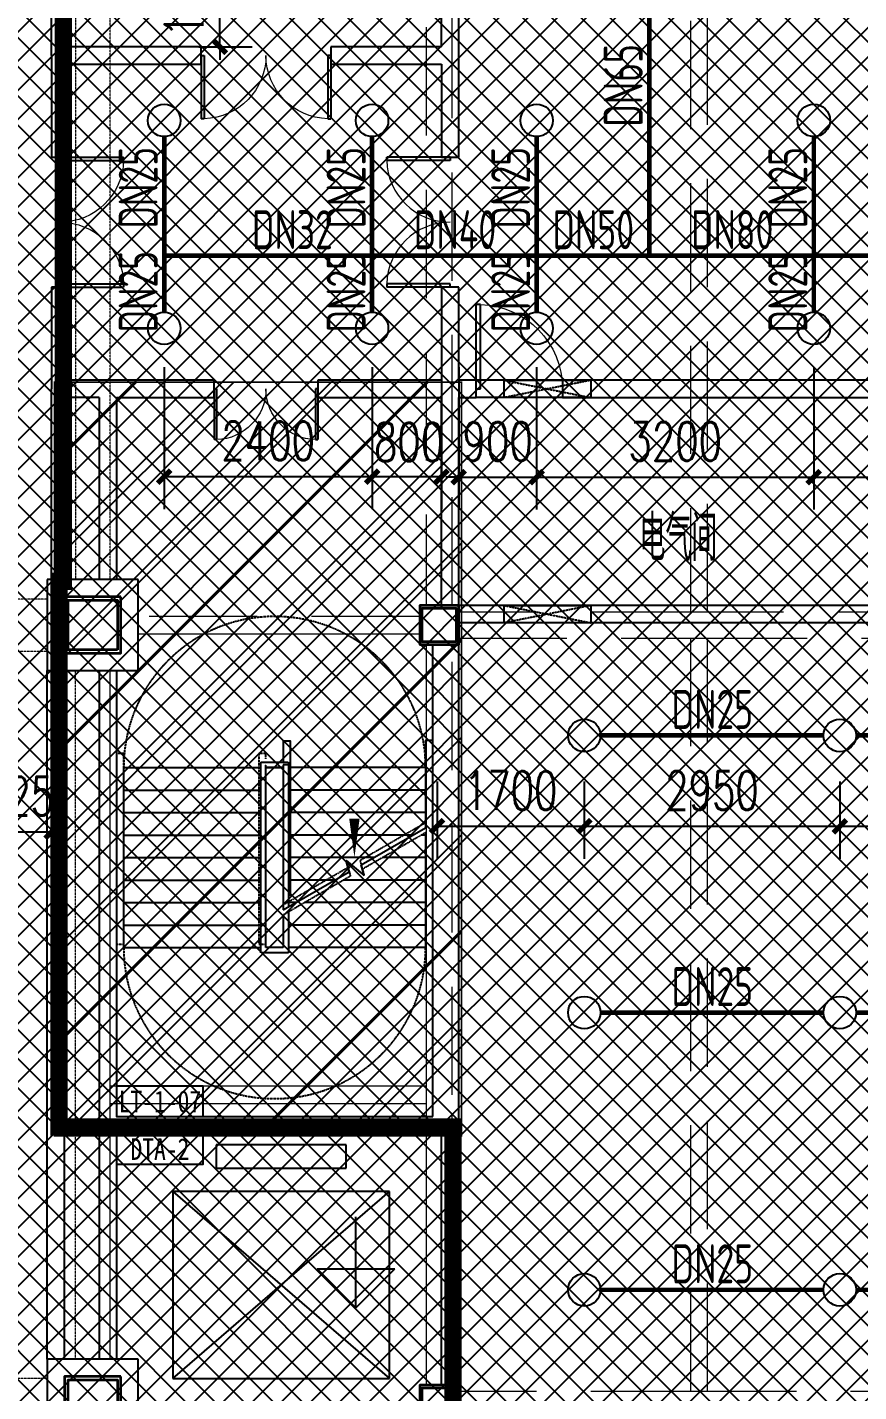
# Model space of a CAD drawing. Extents: x 6824721 to 16538177, y 2478193 to 6665639.
# Drawn here: x 8730508 to 8740108, y 2882850 to 2898601 of the extents above; entities that cross this region are included whole.
import ezdxf
from ezdxf.enums import TextEntityAlignment as Align

# ---------------------------------------------------------------- set-up
doc = ezdxf.new("R2010")
doc.units = 0
doc.header["$LTSCALE"] = 10
for name, pattern in [('__DASH', [0.35, 0.25, -0.1]), ('_DASH', [0.6, 0.4, -0.2]), ('CONTINOUS', [0]), ('DASH', [0.35, 0.25, -0.1]), ('短虚线', [187.5, 125, -62.5])]:
    doc.linetypes.add(name, pattern=pattern)
for name, color, linetype in [('0-wo', 8, 'Continuous'), ('A-BEAM', 4, 'Continuous'), ('A-DIM_SYMB', 3, 'Continuous'), ('A-STAIR', 3, 'Continuous'), ('S-梁-实线', 4, 'CONTINOUS'), ('S-梁-虚线', 4, 'DASH'), ('SRC-03F$0$A-SYMB-NUMB-T', 4, 'Continuous'), ('STAIR', 2, 'Continuous'), ('W-EQUIP_喷头', 7, 'Continuous'), ('W-PIPE-喷淋中', 6, 'Continuous'), ('W-TEXT_喷淋', 7, 'Continuous'), ('W-TWT_DIM', 3, 'Continuous'), ('WALL', 9, 'Continuous'), ('画水辅助', 6, 'Continuous')]:
    doc.layers.add(name, color=color, linetype=linetype)
doc.layers.add('钢梁', color=141, linetype='Continuous', lineweight=18)
doc.styles.add('8B2_01', font='simhei.ttf', dxfattribs={"width": 0.8})
doc.styles.add('8B2_02', font='tssdeng.shx', dxfattribs={"width": 0.7, "bigfont": 'TSSDCHN.shx'})
doc.styles.add('_TCH_DIM', font='SIMPLEX', dxfattribs={"bigfont": 'GBCBIG'})
doc.styles.add('_TCH_DIM_T3', font='SIMPLEX', dxfattribs={"width": 0.705882, "bigfont": 'GBCBIG'})
doc.styles.add('SRC-03F$0$ECADI-TXT', font='simplex.shx', dxfattribs={"bigfont": 'hztxt.shx'})
doc.dimstyles.new('_TWT_ARCH&&150', dxfattribs={"dimtxt": 446.25, "dimasz": 150, "dimexe": 375, "dimexo": 450, "dimgap": 189.375, "dimtad": 1, "dimdec": 0, "dimzin": 0, "dimdsep": 46, "dimtxsty": '_TCH_DIM_T3', "dimblk": 'ARCHTICK', "dimcen": 0.09, "dimclrt": 7, "dimazin": 2, "dimtfac": 1, "dimtdec": 0, "dimtix": 1, "dimtmove": 2, "dimatfit": 3, "dimfxl": 0, "dimtolj": 1, "dimtzin": 0, "dimarcsym": 0})

# ---------------------------------------------------------------- blocks, each defined once
blk = doc.blocks.new('SRC-03F$0$ECADI-TAG-CODE')
at = {"layer": 'SRC-03F$0$A-SYMB-NUMB-T', "color": 1}
blk.add_lwpolyline([(3.41, 8.1), (13.41, 8.1), (13.41, 4.6), (3.41, 4.6)], close=True, dxfattribs=at)
at = {"layer": 'SRC-03F$0$A-SYMB-NUMB-T', "style": 'SRC-03F$0$ECADI-TXT', "width": 0.7}
blk.add_attdef('CODE', text='', height=2.5, dxfattribs=at).set_placement((8.41, 6.35), align=Align.MIDDLE_CENTER)
blk = doc.blocks.new('A$C0426623D')
at = {"layer": 'A-BEAM'}
for points in [[(2282, -3125), (2282, -1340), (2200, -1340), (2200, -1585)], [(3925, -2090), (3925, -1335), (3843, -1335), (3843, -2137)]]:
    blk.add_lwpolyline(points, dxfattribs=at)
at = {"layer": 'A-DIM_SYMB'}
blk.add_lwpolyline([(3021, -1515, 0, 0, 0), (3021, -2685, 0, 120, 0), (3021, -2235, 0, 0, 0)], format="xyseb", dxfattribs=at)
at = {"layer": 'A-STAIR', "color": 8, "linetype": '_DASH'}
for p, q in [((357, -3725), (357, -1645)), ((357, -1645), (1940, -1645)), ((1940, -1585), (2260, -1585)), ((1940, -3785), (1940, -1585)), ((2000, -3725), (2000, -1645)), ((2000, -1645), (2200, -1645)), ((2000, -3725), (2000, -1645)), ((2200, -1645), (2000, -1645)), ((2200, -1645), (2200, -3232)), ((2200, -1645), (2200, -3232)), ((2260, -1585), (2260, -3197)), ((3843, -1645), (2260, -1645)), ((3843, -1645), (3843, -2283)), ((357, -1905), (1940, -1905)), ((3843, -1905), (2260, -1905)), ((357, -2165), (1940, -2165)), ((3843, -2165), (2260, -2165)), ((3843, -2283), (3086, -2720)), ((357, -2425), (1940, -2425)), ((3597, -2425), (2260, -2425)), ((3843, -2398), (3113, -2820)), ((3843, -2425), (3797, -2425)), ((3843, -2398), (3843, -3725)), ((357, -2685), (1940, -2685)), ((2948, -2800), (2200, -3232)), ((3147, -2685), (2260, -2685)), ((3132, -2892), (2926, -2720)), ((2926, -2720), (2974, -2900)), ((3086, -2720), (3132, -2892)), ((3843, -2685), (3347, -2685)), ((357, -2945), (1940, -2945)), ((2974, -2900), (2200, -3347)), ((2696, -2945), (2260, -2945)), ((3843, -2945), (2896, -2945)), ((357, -3205), (1940, -3205)), ((3843, -3205), (2446, -3205)), ((357, -3465), (1940, -3465)), ((2200, -3347), (2200, -3725)), ((2200, -3347), (2200, -3725)), ((2260, -3312), (2260, -3785)), ((3843, -3465), (2260, -3465)), ((357, -3725), (1940, -3725)), ((2200, -3725), (2000, -3725)), ((3843, -3725), (2260, -3725)), ((2260, -3785), (1940, -3785))]:
    blk.add_line(p, q, dxfattribs=at)
at = {"layer": 'A-STAIR'}
for p, q in [((2200, -1615), (2200, -3289)), ((2260, -1615), (2200, -1615)), ((2200, -1645), (2200, -3289)), ((2260, -1615), (2260, -3255)), ((3843, -1645), (2260, -1645)), ((3843, -1645), (3843, -2341)), ((3843, -1905), (2260, -1905)), ((3843, -2165), (2260, -2165)), ((3099, -2770), (3843, -2341)), ((3697, -2425), (2260, -2425)), ((3247, -2685), (2260, -2685)), ((2961, -2850), (2926, -2720)), ((2926, -2720), (3132, -2892)), ((3132, -2892), (3099, -2770)), ((2200, -3289), (2961, -2850)), ((2796, -2945), (2260, -2945)), ((2346, -3205), (2260, -3205))]:
    blk.add_line(p, q, dxfattribs=at)
at = {"layer": 'A-STAIR', "color": 8, "linetype": '__DASH'}
blk.add_lwpolyline([(357, -1485), (275, -1485), (275, -3685), (357, -3685)], close=True, dxfattribs=at)
for points in [[(2000, -1545), (2000, -1485), (1918, -1485), (1918, -3685), (2000, -3685), (2000, -3625)], [(2000, -3565), (2000, -1605)]]:
    blk.add_lwpolyline(points, dxfattribs=at)
at = {"layer": 'STAIR', "color": 9, "linetype": 'DASH'}
for centre, start, end in [((2100, -1645), 0, 180), ((2100, -3725), 180, 0)]:
    blk.add_arc(centre, 1743, start, end, dxfattribs=at)
at = {"layer": 'A-DIM_SYMB', "color": 7, "style": '_TCH_DIM', "width": 0.8}
blk.add_text('上', height=0.18, dxfattribs=at).set_placement((0, 0))
blk = doc.blocks.new('A$C405108C4')
at = {"color": 252, "linetype": 'DASH'}
for points in [[(28451, -49625), (27451, -49825)], [(27451, -49625), (28451, -49825)], [(28451, -52225), (27451, -52425)], [(27451, -52225), (28451, -52425)]]:
    blk.add_lwpolyline(points, dxfattribs=at)
at = {"layer": '画水辅助', "color": 4}
for points in [[(28451, -49825), (27451, -49825), (27451, -49625), (28451, -49625)], [(27451, -52225), (28451, -52225), (28451, -52425), (27451, -52425)]]:
    blk.add_lwpolyline(points, close=True, dxfattribs=at)
blk = doc.blocks.new('$DorLib2D$00000002')
for p, q in [((-0.5, 0), (-0.5, 0.4875)), ((-0.475, 0.4875), (-0.5, 0.4875)), ((-0.475, 0), (-0.475, 0.4875)), ((0.475, 0), (0.475, 0.4875)), ((0.475, 0.4875), (0.5, 0.4875)), ((0.5, 0), (0.5, 0.4875)), ((-0.5, 0), (-0.475, 0)), ((0.5, 0), (0.475, 0))]:
    blk.add_line(p, q)
at = {"lineweight": 13}
for centre, start, end in [((-0.4875, 0), 0, 88.53072), ((0.4875, 0), 91.46928, 180)]:
    blk.add_arc(centre, 0.4875, start, end, dxfattribs=at)
blk = doc.blocks.new('$DorLib2D$00000001')
for p, q in [((0.45, 0.975), (0.5, 0.975)), ((0.45, 0), (0.45, 0.975)), ((0.5, 0), (0.5, 0.975)), ((0.5, 0), (0.45, 0))]:
    blk.add_line(p, q)
at = {"lineweight": 13}
blk.add_arc((0.475, 0), 0.975, 91.4693, 180, dxfattribs=at)
blk = doc.blocks.new('jkytk')
h = blk.add_hatch()
h.set_pattern_fill('ANSI31', color=252, scale=500)
h.set_pattern_definition([(45, (8493122.4, 3120586.9), (-561.266, 561.266), [])])
h.paths.add_polyline_path([(8425439, 2903152), (8430139, 2903152), (8430139, 2894452), (8425439, 2894452)])
at = {"color": 1, "const_width": 20}
blk.add_lwpolyline([(8425439, 2903152), (8430139, 2903152), (8430139, 2894452), (8425439, 2894452)], close=True, dxfattribs=at)
at = {"layer": 'WALL', "color": 1, "const_width": 200}
for points in [[(8431489, 2940323), (8431489, 2912202), (8425539, 2912202), (8425539, 2900852), (8425489, 2900852), (8425489, 2894552), (8430039, 2894552), (8430039, 2891202)], [(8461089, 2801002), (8461089, 2837102), (8454814, 2837102), (8454814, 2833302), (8430814, 2833302), (8430814, 2846002), (8425589, 2846002), (8425389, 2846002), (8425389, 2873302), (8430939, 2873302), (8430939, 2882202), (8429789, 2882202), (8429789, 2891202), (8430039, 2891202), (8430039, 2894552), (8426089, 2894552), (8425489, 2894552), (8425489, 2900852), (8425539, 2900852), (8425539, 2912202), (8431489, 2912202), (8431489, 2936327), (8397664, 2936327)]]:
    blk.add_lwpolyline(points, dxfattribs=at)
blk = doc.blocks.new('LIANGMOBAN')
at = {"layer": 'S-梁-实线', "lineweight": 18}
blk.add_line((1861991, 169253), (1861991, 177203), dxfattribs=at)
at = {"layer": 'S-梁-虚线', "color": 8, "lineweight": 18}
for p, q in [((1861591, 186253), (1861591, 178253)), ((1861991, 178253), (1861991, 186253)), ((1861266, 178028), (1853591, 178028)), ((1853591, 177428), (1861266, 177428)), ((1861591, 169253), (1861591, 177203)), ((1861266, 169028), (1853591, 169028))]:
    blk.add_line(p, q, dxfattribs=at)
at = {"layer": '钢梁', "color": 8, "linetype": '短虚线', "lineweight": 18}
for p, q in [((1865641, 186503), (1865641, 177953)), ((1865941, 177953), (1865941, 186503)), ((1868691, 186578), (1868691, 177878)), ((1868891, 177878), (1868891, 186578)), ((1868791, 177878), (1866016, 177878)), ((1871641, 177878), (1868791, 177878)), ((1865566, 177828), (1862316, 177828)), ((1866016, 177578), (1868791, 177578)), ((1868691, 177578), (1868691, 168878)), ((1868791, 177578), (1871641, 177578)), ((1868891, 168878), (1868891, 177578)), ((1865941, 172303), (1865941, 177503)), ((1865941, 168953), (1865941, 172303)), ((1868791, 168878), (1866016, 168878)), ((1871791, 168878), (1868791, 168878))]:
    blk.add_line(p, q, dxfattribs=at)
at = {"layer": '钢梁', "color": 8, "lineweight": 18}
for p, q in [((1862316, 177628), (1865566, 177628)), ((1865641, 177503), (1865641, 172304)), ((1865641, 172403), (1861991, 172403)), ((1861991, 172203), (1865641, 172203)), ((1865641, 172303), (1865641, 168953))]:
    blk.add_line(p, q, dxfattribs=at)
blk = doc.blocks.new('_ArchTick')
at = {"color": 0, "linetype": 'ByBlock', "const_width": 0.4}
blk.add_lwpolyline([(-0.5, -0.5), (0.5, 0.5)], dxfattribs=at)
blk = doc.blocks.new('*D520')
at = {"layer": 'Defpoints', "color": 0, "transparency": 16777216}
for p in [(8730064, 2890189), (8730789, 2890189), (8730789, 2889314)]:
    blk.add_point(p, dxfattribs=at)
at = {"layer": 'W-TWT_DIM', "color": 0, "lineweight": -2, "transparency": 16777216}
for p, q in [((8730064, 2889739), (8730064, 2888939)), ((8730789, 2889739), (8730789, 2888939)), ((8730064, 2889314), (8730789, 2889314))]:
    blk.add_line(p, q, dxfattribs=at)
at = {"layer": 'W-TWT_DIM', "color": 0, "lineweight": -2, "transparency": 16777216, "xscale": 150, "yscale": 150, "zscale": 150, "rotation": 180}
blk.add_blockref('_ArchTick', (8730064, 2889314), dxfattribs=at)
at = {"layer": 'W-TWT_DIM', "color": 0, "lineweight": -2, "transparency": 16777216, "xscale": 150, "yscale": 150, "zscale": 150}
blk.add_blockref('_ArchTick', (8730789, 2889314), dxfattribs=at)
at = {"layer": 'W-TWT_DIM', "color": 7, "transparency": 16777216, "insert": (8730413, 2889727), "char_height": 446.2, "attachment_point": 5, "style": '_TCH_DIM_T3'}
blk.add_mtext('\\A1;725', dxfattribs=at)
blk = doc.blocks.new('*D765')
at = {"layer": 'Defpoints', "color": 0, "transparency": 16777216}
for p in [(8735489, 2895126), (8736389, 2895126), (8736389, 2893408)]:
    blk.add_point(p, dxfattribs=at)
at = {"layer": 'W-TWT_DIM', "color": 0, "lineweight": -2, "transparency": 16777216}
for p, q in [((8735489, 2894676), (8735489, 2893033)), ((8736389, 2894676), (8736389, 2893033)), ((8735489, 2893408), (8735339, 2893408)), ((8735489, 2893408), (8736389, 2893408)), ((8736389, 2893408), (8736539, 2893408))]:
    blk.add_line(p, q, dxfattribs=at)
at = {"layer": 'W-TWT_DIM', "color": 0, "lineweight": -2, "transparency": 16777216, "xscale": 150, "yscale": 150, "zscale": 150}
blk.add_blockref('_ArchTick', (8735489, 2893408), dxfattribs=at)
at = {"layer": 'W-TWT_DIM', "color": 0, "lineweight": -2, "transparency": 16777216, "xscale": 150, "yscale": 150, "zscale": 150, "rotation": 180}
blk.add_blockref('_ArchTick', (8736389, 2893408), dxfattribs=at)
at = {"layer": 'W-TWT_DIM', "color": 7, "transparency": 16777216, "insert": (8735939, 2893821), "char_height": 446.2, "attachment_point": 5, "style": '_TCH_DIM_T3'}
blk.add_mtext('\\A1;900', dxfattribs=at)
blk = doc.blocks.new('*D766')
at = {"layer": 'Defpoints', "color": 0, "transparency": 16777216}
for p in [(8736389, 2895126), (8739589, 2895126), (8739589, 2893408)]:
    blk.add_point(p, dxfattribs=at)
at = {"layer": 'W-TWT_DIM', "color": 0, "lineweight": -2, "transparency": 16777216}
for p, q in [((8736389, 2894676), (8736389, 2893033)), ((8739589, 2894676), (8739589, 2893033)), ((8736389, 2893408), (8739589, 2893408))]:
    blk.add_line(p, q, dxfattribs=at)
at = {"layer": 'W-TWT_DIM', "color": 0, "lineweight": -2, "transparency": 16777216, "xscale": 150, "yscale": 150, "zscale": 150, "rotation": 180}
blk.add_blockref('_ArchTick', (8736389, 2893408), dxfattribs=at)
at = {"layer": 'W-TWT_DIM', "color": 0, "lineweight": -2, "transparency": 16777216, "xscale": 150, "yscale": 150, "zscale": 150}
blk.add_blockref('_ArchTick', (8739589, 2893408), dxfattribs=at)
at = {"layer": 'W-TWT_DIM', "color": 7, "transparency": 16777216, "insert": (8737989, 2893821), "char_height": 446.2, "attachment_point": 5, "style": '_TCH_DIM_T3'}
blk.add_mtext('\\A1;3200', dxfattribs=at)
blk = doc.blocks.new('*D767')
at = {"layer": 'Defpoints', "color": 0, "transparency": 16777216}
for p in [(8739589, 2895126), (8742789, 2895126), (8742789, 2893408)]:
    blk.add_point(p, dxfattribs=at)
at = {"layer": 'W-TWT_DIM', "color": 0, "lineweight": -2, "transparency": 16777216}
for p, q in [((8739589, 2894676), (8739589, 2893033)), ((8742789, 2894676), (8742789, 2893033)), ((8739589, 2893408), (8742789, 2893408))]:
    blk.add_line(p, q, dxfattribs=at)
at = {"layer": 'W-TWT_DIM', "color": 0, "lineweight": -2, "transparency": 16777216, "xscale": 150, "yscale": 150, "zscale": 150, "rotation": 180}
blk.add_blockref('_ArchTick', (8739589, 2893408), dxfattribs=at)
at = {"layer": 'W-TWT_DIM', "color": 0, "lineweight": -2, "transparency": 16777216, "xscale": 150, "yscale": 150, "zscale": 150}
blk.add_blockref('_ArchTick', (8742789, 2893408), dxfattribs=at)
at = {"layer": 'W-TWT_DIM', "color": 7, "transparency": 16777216, "insert": (8741189, 2893821), "char_height": 446.2, "attachment_point": 5, "style": '_TCH_DIM_T3'}
blk.add_mtext('\\A1;3200', dxfattribs=at)
blk = doc.blocks.new('*D1024')
at = {"layer": 'Defpoints', "color": 0, "transparency": 16777216}
for p in [(8735239, 2890345), (8736939, 2890345), (8736939, 2889378)]:
    blk.add_point(p, dxfattribs=at)
at = {"layer": 'W-TWT_DIM', "color": 0, "lineweight": -2, "transparency": 16777216}
for p, q in [((8735239, 2889895), (8735239, 2889003)), ((8736939, 2889895), (8736939, 2889003)), ((8735239, 2889378), (8736939, 2889378))]:
    blk.add_line(p, q, dxfattribs=at)
at = {"layer": 'W-TWT_DIM', "color": 0, "lineweight": -2, "transparency": 16777216, "xscale": 150, "yscale": 150, "zscale": 150, "rotation": 180}
blk.add_blockref('_ArchTick', (8735239, 2889378), dxfattribs=at)
at = {"layer": 'W-TWT_DIM', "color": 0, "lineweight": -2, "transparency": 16777216, "xscale": 150, "yscale": 150, "zscale": 150}
blk.add_blockref('_ArchTick', (8736939, 2889378), dxfattribs=at)
at = {"layer": 'W-TWT_DIM', "color": 7, "transparency": 16777216, "insert": (8736089, 2889790), "char_height": 446.2, "attachment_point": 5, "style": '_TCH_DIM_T3'}
blk.add_mtext('\\A1;1700', dxfattribs=at)
blk = doc.blocks.new('*D1025')
at = {"layer": 'Defpoints', "color": 0, "transparency": 16777216}
for p in [(8736939, 2890345), (8739889, 2890345), (8739889, 2889378)]:
    blk.add_point(p, dxfattribs=at)
at = {"layer": 'W-TWT_DIM', "color": 0, "lineweight": -2, "transparency": 16777216}
for p, q in [((8736939, 2889895), (8736939, 2889003)), ((8739889, 2889895), (8739889, 2889003)), ((8736939, 2889378), (8739889, 2889378))]:
    blk.add_line(p, q, dxfattribs=at)
at = {"layer": 'W-TWT_DIM', "color": 0, "lineweight": -2, "transparency": 16777216, "xscale": 150, "yscale": 150, "zscale": 150, "rotation": 180}
blk.add_blockref('_ArchTick', (8736939, 2889378), dxfattribs=at)
at = {"layer": 'W-TWT_DIM', "color": 0, "lineweight": -2, "transparency": 16777216, "xscale": 150, "yscale": 150, "zscale": 150}
blk.add_blockref('_ArchTick', (8739889, 2889378), dxfattribs=at)
at = {"layer": 'W-TWT_DIM', "color": 7, "transparency": 16777216, "insert": (8738414, 2889790), "char_height": 446.2, "attachment_point": 5, "style": '_TCH_DIM_T3'}
blk.add_mtext('\\A1;2950', dxfattribs=at)
blk = doc.blocks.new('*D1026')
at = {"layer": 'Defpoints', "color": 0, "transparency": 16777216}
for p in [(8739889, 2890345), (8742789, 2890345), (8742789, 2889378)]:
    blk.add_point(p, dxfattribs=at)
at = {"layer": 'W-TWT_DIM', "color": 0, "lineweight": -2, "transparency": 16777216}
for p, q in [((8739889, 2889895), (8739889, 2889003)), ((8742789, 2889895), (8742789, 2889003)), ((8739889, 2889378), (8742789, 2889378))]:
    blk.add_line(p, q, dxfattribs=at)
at = {"layer": 'W-TWT_DIM', "color": 0, "lineweight": -2, "transparency": 16777216, "xscale": 150, "yscale": 150, "zscale": 150, "rotation": 180}
blk.add_blockref('_ArchTick', (8739889, 2889378), dxfattribs=at)
at = {"layer": 'W-TWT_DIM', "color": 0, "lineweight": -2, "transparency": 16777216, "xscale": 150, "yscale": 150, "zscale": 150}
blk.add_blockref('_ArchTick', (8742789, 2889378), dxfattribs=at)
at = {"layer": 'W-TWT_DIM', "color": 7, "transparency": 16777216, "insert": (8741339, 2889790), "char_height": 446.2, "attachment_point": 5, "style": '_TCH_DIM_T3'}
blk.add_mtext('\\A1;2900', dxfattribs=at)
blk = doc.blocks.new('*D1031')
at = {"layer": 'Defpoints', "color": 0, "transparency": 16777216}
for p in [(8732039, 2899676), (8732731, 2899676), (8732039, 2898376)]:
    blk.add_point(p, dxfattribs=at)
at = {"layer": 'W-TWT_DIM', "color": 0, "lineweight": -2, "transparency": 16777216}
for p, q in [((8732731, 2899676), (8732731, 2899826)), ((8732489, 2899676), (8733106, 2899676)), ((8732731, 2898376), (8732731, 2899676)), ((8732489, 2898376), (8733106, 2898376)), ((8732731, 2898376), (8732731, 2898226))]:
    blk.add_line(p, q, dxfattribs=at)
at = {"layer": 'W-TWT_DIM', "color": 0, "lineweight": -2, "transparency": 16777216, "xscale": 150, "yscale": 150, "zscale": 150}
for p, rotation in [((8732731, 2899676), 270), ((8732731, 2898376), 90)]:
    blk.add_blockref('_ArchTick', p, dxfattribs=dict(at, rotation=rotation))
at = {"layer": 'W-TWT_DIM', "color": 7, "transparency": 16777216, "insert": (8732319, 2899026), "char_height": 446.2, "attachment_point": 5, "rotation": 90, "style": '_TCH_DIM_T3'}
blk.add_mtext('\\A1;1300', dxfattribs=at)
blk = doc.blocks.new('*D1033')
at = {"layer": 'Defpoints', "color": 0, "transparency": 16777216}
for p in [(8732089, 2895126), (8734489, 2895126), (8734489, 2893414)]:
    blk.add_point(p, dxfattribs=at)
at = {"layer": 'W-TWT_DIM', "color": 0, "lineweight": -2, "transparency": 16777216}
for p, q in [((8732089, 2894676), (8732089, 2893039)), ((8734489, 2894676), (8734489, 2893039)), ((8732089, 2893414), (8734489, 2893414))]:
    blk.add_line(p, q, dxfattribs=at)
at = {"layer": 'W-TWT_DIM', "color": 0, "lineweight": -2, "transparency": 16777216, "xscale": 150, "yscale": 150, "zscale": 150, "rotation": 180}
blk.add_blockref('_ArchTick', (8732089, 2893414), dxfattribs=at)
at = {"layer": 'W-TWT_DIM', "color": 0, "lineweight": -2, "transparency": 16777216, "xscale": 150, "yscale": 150, "zscale": 150}
blk.add_blockref('_ArchTick', (8734489, 2893414), dxfattribs=at)
at = {"layer": 'W-TWT_DIM', "color": 7, "transparency": 16777216, "insert": (8733289, 2893826), "char_height": 446.2, "attachment_point": 5, "style": '_TCH_DIM_T3'}
blk.add_mtext('\\A1;2400', dxfattribs=at)
blk = doc.blocks.new('*D1034')
at = {"layer": 'Defpoints', "color": 0, "transparency": 16777216}
for p in [(8734489, 2895126), (8735289, 2895126), (8735289, 2893414)]:
    blk.add_point(p, dxfattribs=at)
at = {"layer": 'W-TWT_DIM', "color": 0, "lineweight": -2, "transparency": 16777216}
for p, q in [((8734489, 2894676), (8734489, 2893039)), ((8735289, 2894676), (8735289, 2893039)), ((8734489, 2893414), (8735289, 2893414))]:
    blk.add_line(p, q, dxfattribs=at)
at = {"layer": 'W-TWT_DIM', "color": 0, "lineweight": -2, "transparency": 16777216, "xscale": 150, "yscale": 150, "zscale": 150, "rotation": 180}
blk.add_blockref('_ArchTick', (8734489, 2893414), dxfattribs=at)
at = {"layer": 'W-TWT_DIM', "color": 0, "lineweight": -2, "transparency": 16777216, "xscale": 150, "yscale": 150, "zscale": 150}
blk.add_blockref('_ArchTick', (8735289, 2893414), dxfattribs=at)
at = {"layer": 'W-TWT_DIM', "color": 7, "transparency": 16777216, "insert": (8734915, 2893814), "char_height": 446.2, "attachment_point": 5, "style": '_TCH_DIM_T3'}
blk.add_mtext('\\A1;800', dxfattribs=at)
blk = doc.blocks.new('$TwtSys$00000125')
blk.add_circle((0, 0, 0), 1)

msp = doc.modelspace()

# ---------------------------------------------------------------- hatches: boundary and pattern name
h = msp.add_hatch()
h.set_pattern_fill('ANSI37', color=8, scale=150)
h.set_pattern_definition([(45, (8303016.86, 2710265.2), (-168.3798, 168.3798), []), (135, (8303016.86, 2710265.2), (-168.3798, -168.3798), [])])
h.paths.add_polyline_path([(8824414.1, 2949451.5), (8824414.1, 2935151.5), (8842714.1, 2935151.5), (8842714.1, 2879526.5), (8827964.1, 2879526.5), (8827964.1, 2881476.5), (8830839.1, 2881476.5), (8830939.1, 2886876.5), (8804334.6, 2886876.5), (8804142.3, 2820149.7), (8833564.1, 2820152.3), (8833564.1, 2817714.5), (8841204.8, 2810768), (8839163.9, 2808501.4), (8843102.6, 2804955), (8820829.2, 2780217.9), (8820829.2, 2770055.4), (8785124.6, 2730401.5), (8708264.1, 2730401.5), (8708264.1, 2736351.5), (8695014.1, 2750701.5), (8695014.1, 2775001.5), (8703014.1, 2775002.8), (8703014.1, 2949451.5), (8712039.3, 2949451.5)])

# ---------------------------------------------------------------- linework, layer by layer
at = {"layer": '0-wo', "color": 8}
for p, q in [((8735289.1, 2898376.5), (8735289.1, 2900476.5)), ((8735489.1, 2898276.5), (8735489.1, 2900476.5)), ((8730789.1, 2898276.5), (8730789.1, 2900226.5)), ((8730989.1, 2898376.5), (8730989.1, 2900226.5)), ((8730789.1, 2898276.5), (8730789.1, 2897101.5)), ((8732514.1, 2898376.5), (8730989.1, 2898376.5)), ((8732514.1, 2898176.5), (8732514.1, 2898376.5)), ((8735289.1, 2898376.5), (8734014.1, 2898376.5)), ((8734014.1, 2898376.5), (8734014.1, 2898176.5)), ((8735489.1, 2897101.5), (8735489.1, 2898276.5)), ((8730989.1, 2898176.5), (8732514.1, 2898176.5)), ((8730989.1, 2897101.5), (8730989.1, 2898176.5)), ((8734014.1, 2898176.5), (8735289.1, 2898176.5)), ((8735289.1, 2898176.5), (8735289.1, 2897101.5)), ((8730789.1, 2897101.5), (8730989.1, 2897101.5)), ((8735289.1, 2897101.5), (8735489.1, 2897101.5)), ((8730989.1, 2895601.5), (8730789.1, 2895601.5)), ((8730789.1, 2895601.5), (8730789.1, 2894426.5)), ((8730989.1, 2894526.5), (8730989.1, 2895601.5)), ((8735489.1, 2895601.5), (8735289.1, 2895601.5)), ((8735289.1, 2895601.5), (8735289.1, 2894526.5)), ((8735489.1, 2894526.5), (8735489.1, 2895601.5)), ((8731439.1, 2894526.5), (8730989.1, 2894526.5)), ((8732664.1, 2894526.5), (8731439.1, 2894526.5)), ((8732664.1, 2894326.5), (8732664.1, 2894526.5)), ((8735289.1, 2894526.5), (8733864.1, 2894526.5)), ((8733864.1, 2894526.5), (8733864.1, 2894326.5)), ((8735689.1, 2894526.5), (8735489.1, 2894526.5)), ((8736689.1, 2894526.5), (8735689.1, 2894526.5)), ((8735689.1, 2894326.5), (8735689.1, 2894526.5)), ((8741139.1, 2894526.5), (8736689.1, 2894526.5)), ((8736689.1, 2894526.5), (8736689.1, 2894326.5)), ((8730789.1, 2892226.5), (8730789.1, 2894426.5)), ((8730989.1, 2892226.5), (8730989.1, 2894326.5)), ((8731339.1, 2894326.5), (8730989.1, 2894326.5)), ((8731339.1, 2894326.5), (8731339.1, 2892226.5)), ((8731539.1, 2894326.5), (8731539.1, 2892226.5)), ((8731539.1, 2894326.5), (8732664.1, 2894326.5)), ((8733864.1, 2894326.5), (8735289.1, 2894326.5)), ((8735289.1, 2891926.5), (8735289.1, 2894326.5)), ((8735489.1, 2891926.5), (8735489.1, 2894326.5)), ((8735489.1, 2894326.5), (8735689.1, 2894326.5)), ((8736689.1, 2894326.5), (8735689.1, 2894326.5)), ((8736689.1, 2894326.5), (8741039.1, 2894326.5)), ((8731789.1, 2892226.5), (8730739.1, 2892226.5)), ((8730739.1, 2892226.5), (8730739.1, 2891176.5)), ((8731789.1, 2892226.5), (8730739.1, 2892226.5)), ((8730739.1, 2892226.5), (8730739.1, 2891176.5)), ((8731789.1, 2891176.5), (8731789.1, 2892226.5)), ((8731789.1, 2891176.5), (8731789.1, 2892226.5)), ((8735489.1, 2891926.5), (8735039.1, 2891926.5)), ((8735039.1, 2891926.5), (8735039.1, 2891476.5)), ((8735489.1, 2891476.5), (8735489.1, 2891926.5)), ((8741039.1, 2891926.5), (8735489.1, 2891926.5)), ((8741139.1, 2891726.5), (8735489.1, 2891726.5)), ((8735039.1, 2891476.5), (8735489.1, 2891476.5)), ((8735189.1, 2886026.5), (8735189.1, 2891476.5)), ((8735489.1, 2885926.5), (8735489.1, 2891476.5)), ((8730739.1, 2891176.5), (8731789.1, 2891176.5)), ((8730739.1, 2883226.5), (8730739.1, 2891176.5)), ((8730739.1, 2891176.5), (8731789.1, 2891176.5)), ((8730939.1, 2883226.5), (8730939.1, 2891176.5)), ((8731339.1, 2891176.5), (8731339.1, 2885926.5)), ((8731539.1, 2891176.5), (8731539.1, 2886026.5)), ((8731539.1, 2886026.5), (8735189.1, 2886026.5)), ((8731339.1, 2885926.5), (8731339.1, 2883226.5)), ((8731539.1, 2885826.5), (8735289.1, 2885826.5)), ((8731539.1, 2885826.5), (8731539.1, 2883226.5)), ((8735289.1, 2882926.5), (8735289.1, 2885826.5)), ((8735489.1, 2882926.5), (8735489.1, 2885926.5)), ((8732689.1, 2885701.5), (8732689.1, 2885431.5)), ((8734189.1, 2885701.5), (8732689.1, 2885701.5)), ((8734189.1, 2885431.5), (8734189.1, 2885701.5)), ((8732689.1, 2885431.5), (8734189.1, 2885431.5)), ((8732189.1, 2885161.5), (8732189.1, 2883001.5)), ((8734689.1, 2885161.5), (8732189.1, 2885161.5)), ((8732189.1, 2885161.5), (8734689.1, 2883001.5)), ((8732189.1, 2883001.5), (8734689.1, 2885161.5)), ((8734689.1, 2883001.5), (8734689.1, 2885161.5)), ((8734303.2, 2883819), (8734303.2, 2884869)), ((8734303.2, 2883819), (8733853.2, 2884269)), ((8733853.2, 2884269), (8734753.2, 2884269)), ((8734303.2, 2883819), (8734753.2, 2884269)), ((8731789.1, 2883226.5), (8730739.1, 2883226.5)), ((8730739.1, 2883226.5), (8730739.1, 2882176.5)), ((8731789.1, 2883226.5), (8730739.1, 2883226.5)), ((8730739.1, 2883226.5), (8730739.1, 2882176.5)), ((8731789.1, 2882176.5), (8731789.1, 2883226.5)), ((8731789.1, 2882176.5), (8731789.1, 2883226.5)), ((8732189.1, 2883001.5), (8734689.1, 2883001.5)), ((8735489.1, 2882926.5), (8735039.1, 2882926.5)), ((8735039.1, 2882926.5), (8735039.1, 2882476.5)), ((8735489.1, 2882476.5), (8735489.1, 2882926.5))]:
    msp.add_line(p, q, dxfattribs=at)
at = {"layer": '0-wo', "color": 8, "lineweight": 35}
for points in [[(8731589.1, 2892026.5), (8730939.1, 2892026.5), (8730939.1, 2891376.5), (8731589.1, 2891376.5)], [(8731549.1, 2891416.5), (8730979.1, 2891416.5), (8730979.1, 2891986.5), (8731549.1, 2891986.5)], [(8735489.1, 2891926.5), (8735039.1, 2891926.5), (8735039.1, 2891476.5), (8735489.1, 2891476.5)], [(8735459.1, 2891506.5), (8735069.1, 2891506.5), (8735069.1, 2891896.5), (8735459.1, 2891896.5)], [(8731589.1, 2883026.5), (8730939.1, 2883026.5), (8730939.1, 2882376.5), (8731589.1, 2882376.5)], [(8731549.1, 2882416.5), (8730979.1, 2882416.5), (8730979.1, 2882986.5), (8731549.1, 2882986.5)], [(8735489.1, 2882926.5), (8735039.1, 2882926.5), (8735039.1, 2882476.5), (8735489.1, 2882476.5)], [(8735459.1, 2882506.5), (8735069.1, 2882506.5), (8735069.1, 2882896.5), (8735459.1, 2882896.5)]]:
    msp.add_lwpolyline(points, close=True, dxfattribs=at)
at = {"layer": 'W-PIPE-喷淋中', "ltscale": 1.5, "const_width": 52.5}
for points in [[(8737689.1, 2899876.5), (8737689.1, 2895964.9)], [(8732089.1, 2897339), (8732089.1, 2895964.9)], [(8734489.1, 2897339), (8734489.1, 2895964.9)], [(8736389.1, 2895964.9), (8736389.1, 2897339)], [(8739589.1, 2895964.9), (8739589.1, 2897339)], [(8732089.1, 2895964.9), (8732089.1, 2895314)], [(8734489.1, 2895964.9), (8732089.1, 2895964.9)], [(8734489.1, 2895964.9), (8734489.1, 2895314)], [(8736389.1, 2895964.9), (8734489.1, 2895964.9)], [(8736389.1, 2895314), (8736389.1, 2895964.9)], [(8737689.1, 2895964.9), (8736389.1, 2895964.9)], [(8739589.1, 2895964.9), (8737689.1, 2895964.9)], [(8739589.1, 2895314), (8739589.1, 2895964.9)], [(8742789.1, 2895964.9), (8739589.1, 2895964.9)], [(8739701.6, 2890426.5), (8737126.6, 2890426.5)], [(8742601.6, 2890426.5), (8740076.6, 2890426.5)], [(8739701.6, 2887226.5), (8737126.6, 2887226.5)], [(8742601.6, 2887226.5), (8740076.6, 2887226.5)], [(8739701.6, 2884026.5), (8737126.6, 2884026.5)], [(8742601.6, 2884026.5), (8740076.6, 2884026.5)]]:
    msp.add_lwpolyline(points, dxfattribs=at)

# ---------------------------------------------------------------- block references
msp.add_blockref('jkytk', (305383.7, -8645.8))
at = {"layer": '0-wo', "color": 8}
for name, p in [('A$C405108C4', (8708564.1, 2944151.5)), ('A$C0426623D', (8731264.1, 2891701.5))]:
    msp.add_blockref(name, p, dxfattribs=at)
at = {"layer": '0-wo', "color": 8, "xscale": 1500, "yscale": -1500, "zscale": 200}
msp.add_blockref('$DorLib2D$00000002', (8733264.1, 2898276.5), dxfattribs=at)
at = {"layer": '0-wo', "color": 8}
for name, p, xscale, yscale, zscale, rotation in [('$DorLib2D$00000002', (8730889.1, 2896351.5), 1500, -1500, 200, 90), ('$DorLib2D$00000002', (8735389.1, 2896351.5), 1500, 1500, 200, 90), ('$DorLib2D$00000001', (8736189.1, 2894426.5), 1000, -1000, 1000, 180), ('$DorLib2D$00000002', (8733264.1, 2894426.5), -1200, 1200, 200, 180)]:
    msp.add_blockref(name, p, dxfattribs=dict(at, xscale=xscale, yscale=yscale, zscale=zscale, rotation=rotation))
ref = msp.add_blockref('SRC-03F$0$ECADI-TAG-CODE', (8732879.9, 2885566.5), dxfattribs=dict(at, xscale=-100, yscale=100, zscale=100))
ref.add_attrib('CODE', 'LT-1-07', dxfattribs={"layer": 'SRC-03F$0$A-SYMB-NUMB-T', "height": 250, "style": '8B2_01', "width": 0.8}).set_placement((8732039.1, 2886201.5), align=Align.MIDDLE_CENTER)
ref = msp.add_blockref('SRC-03F$0$ECADI-TAG-CODE', (8732879.9, 2885016.5), dxfattribs=dict(at, xscale=-100, yscale=100, zscale=100))
ref.add_attrib('CODE', 'DTA-2', dxfattribs={"layer": 'SRC-03F$0$A-SYMB-NUMB-T', "height": 250, "style": '8B2_01', "width": 0.8}).set_placement((8732039.1, 2885651.5), align=Align.MIDDLE_CENTER)
at = {"layer": 'W-EQUIP_喷头', "xscale": 187.5, "yscale": 187.5, "zscale": 187.5}
for p in [(8732089.1, 2897526.5), (8734489.1, 2897526.5), (8736389.1, 2897526.5), (8739589.1, 2897526.5), (8732089.1, 2895126.5), (8734489.1, 2895126.5), (8736389.1, 2895126.5), (8739589.1, 2895126.5), (8736939.1, 2890426.5), (8739889.1, 2890426.5), (8736939.1, 2887226.5), (8739889.1, 2887226.5), (8736939.1, 2884026.5), (8739889.1, 2884026.5)]:
    msp.add_blockref('$TwtSys$00000125', p, dxfattribs=at)
at = {"layer": '钢梁', "color": 6}
msp.add_blockref('LIANGMOBAN', (6869472.7, 2713973), dxfattribs=at)

# ---------------------------------------------------------------- texts
at = {"layer": '0-wo', "color": 6, "style": '8B2_02', "width": 0.6}
msp.add_text('电气间', height=525, dxfattribs=at).set_placement((8737576.5, 2892441.8))
at = {"layer": 'W-TEXT_喷淋', "style": '8B2_02', "width": 0.7}
for s, rotation, p in [('DN65', 90, (8737614.1, 2897454.3)), ('DN25', 90, (8732014.1, 2896279.3)), ('DN25', 90, (8734414.1, 2896279.3)), ('DN25', 90, (8736314.1, 2896279.3)), ('DN25', 90, (8739514.1, 2896279.3)), ('DN32', 0, (8733102.5, 2896039.9)), ('DN40', 0, (8734972.6, 2896039.9)), ('DN50', 0, (8736572.6, 2896039.9)), ('DN80', 0, (8738172.6, 2896039.9)), ('DN25', 90, (8732014.1, 2895079.3)), ('DN25', 90, (8734414.1, 2895079.3)), ('DN25', 90, (8736314.1, 2895079.3)), ('DN25', 90, (8739514.1, 2895079.3))]:
    msp.add_text(s, height=450, rotation=rotation, dxfattribs=at).set_placement(p)
for p in [(8737947.6, 2890501.5), (8737947.6, 2887301.5), (8737947.6, 2884101.5)]:
    msp.add_text('DN25', height=450, dxfattribs=at).set_placement(p)

# ---------------------------------------------------------------- dimensions: what is measured, and where the dimension line sits
at = {"layer": 'W-TWT_DIM'}
for p1, p2, distance, picture, middle in [((8732039.1, 2898376.5), (8732039.1, 2899676.5), -692.1, '*D1031', (8732318.6, 2899026.5)), ((8732089.1, 2895126.5), (8734489.1, 2895126.5), -1712.7, '*D1033', (8733289.1, 2893826.2)), ((8735489.1, 2895126.5), (8736389.1, 2895126.5), -1718.2, '*D765', (8735939.1, 2893820.8)), ((8736389.1, 2895126.5), (8739589.1, 2895126.5), -1718.2, '*D766', (8737989.1, 2893820.8)), ((8739589.1, 2895126.5), (8742789.1, 2895126.5), -1718.2, '*D767', (8741189.1, 2893820.8)), ((8735239.1, 2890345.3), (8736939.1, 2890345.3), -967.3, '*D1024', (8736089.1, 2889790.5)), ((8736939.1, 2890345.3), (8739889.1, 2890345.3), -967.3, '*D1025', (8738414.1, 2889790.5)), ((8739889.1, 2890345.3), (8742789.1, 2890345.3), -967.3, '*D1026', (8741339.1, 2889790.5))]:
    dim = msp.add_aligned_dim(p1=p1, p2=p2, distance=distance, dimstyle='_TWT_ARCH&&150', dxfattribs=at)
    dim.commit()
    dim.dimension.update_dxf_attribs({"geometry": picture, "text_midpoint": middle})
for base, p1, p2, angle, picture, middle in [((8735289.1, 2893413.7), (8734489.1, 2895126.5), (8735289.1, 2895126.5), 0.00001, '*D1034', (8734915.3, 2893813.8)), ((8730789.1, 2889314.2), (8730064.1, 2890189.5), (8730789.1, 2890189.5), 0, '*D520', (8730412.7, 2889726.7))]:
    dim = msp.add_linear_dim(base=base, p1=p1, p2=p2, angle=angle, dimstyle='_TWT_ARCH&&150', dxfattribs=at)
    dim.commit()
    dim.dimension.update_dxf_attribs({"geometry": picture, "text_midpoint": middle, "dimtype": 129})

doc.saveas('drawing.dxf')
